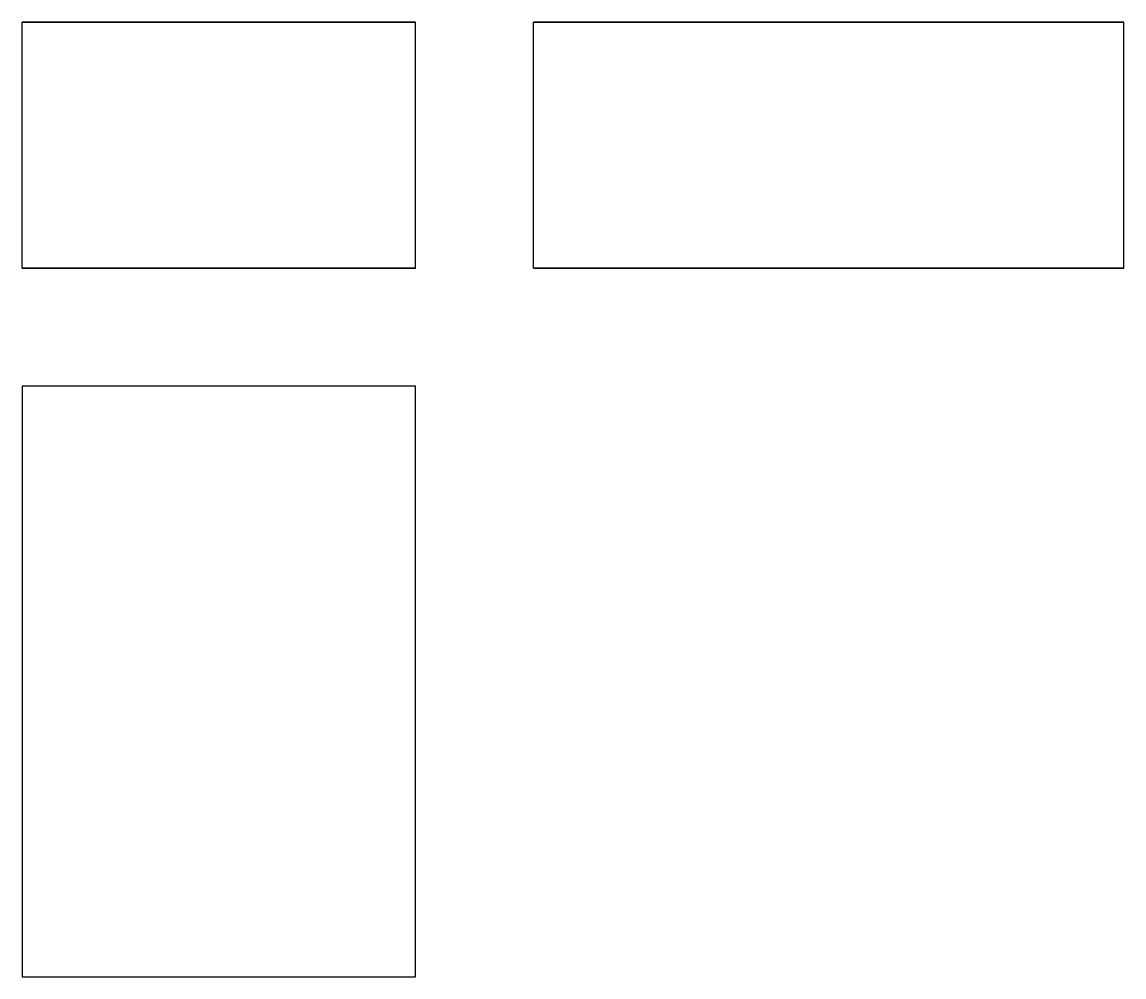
# Model space of a CAD drawing. Extents: x 0 to 0.8, y 0 to 0.693.
import ezdxf

# ---------------------------------------------------------------- set-up
doc = ezdxf.new("R2010")
doc.units = 0
doc.linetypes.add('HIDDEN', pattern=[9, 6, -3])
for name, color, linetype in [('FRONT', 7, 'CONTINUOUS'), ('FRONT_HID', 7, 'HIDDEN'), ('RIGHT', 7, 'CONTINUOUS'), ('RIGHT_HID', 7, 'HIDDEN'), ('TOP', 7, 'CONTINUOUS'), ('TOP_HID', 7, 'HIDDEN')]:
    doc.layers.add(name, color=color, linetype=linetype)

msp = doc.modelspace()

# ---------------------------------------------------------------- linework, layer by layer
at = {"layer": 'FRONT'}
for p, q in [((0.285714, 0.692857), (0, 0.692857)), ((0, 0.514286), (0, 0.692857)), ((0.285714, 0.514286), (0.285714, 0.692857)), ((0.285714, 0.514286), (0, 0.514286))]:
    msp.add_line(p, q, dxfattribs=at)
at = {"layer": 'FRONT_HID', "linetype": 'HIDDEN'}
for p, q in [((0, 0.514286), (0, 0.692857)), ((0, 0.692857), (0.285714, 0.692857)), ((0.285714, 0.514286), (0.285714, 0.692857)), ((0, 0.514286), (0.285714, 0.514286))]:
    msp.add_line(p, q, dxfattribs=at)
at = {"layer": 'RIGHT'}
for p, q in [((0.8, 0.692857), (0.371429, 0.692857)), ((0.371429, 0.514286), (0.371429, 0.692857)), ((0.8, 0.514286), (0.8, 0.692857)), ((0.8, 0.514286), (0.371429, 0.514286))]:
    msp.add_line(p, q, dxfattribs=at)
at = {"layer": 'RIGHT_HID', "linetype": 'HIDDEN'}
for p, q in [((0.371429, 0.514286), (0.371429, 0.692857)), ((0.371429, 0.692857), (0.8, 0.692857)), ((0.8, 0.514286), (0.8, 0.692857)), ((0.371429, 0.514286), (0.8, 0.514286))]:
    msp.add_line(p, q, dxfattribs=at)
at = {"layer": 'TOP'}
for p, q in [((0.285714, 0.428571), (0, 0.428571)), ((0, 0.428571), (0, 0)), ((0.285714, 0), (0.285714, 0.428571)), ((0, 0), (0.285714, 0))]:
    msp.add_line(p, q, dxfattribs=at)
at = {"layer": 'TOP_HID', "linetype": 'HIDDEN'}
for p, q in [((0.285714, 0.428571), (0, 0.428571)), ((0, 0.428571), (0, 0)), ((0.285714, 0), (0.285714, 0.428571)), ((0, 0), (0.285714, 0))]:
    msp.add_line(p, q, dxfattribs=at)

doc.saveas('drawing.dxf')
